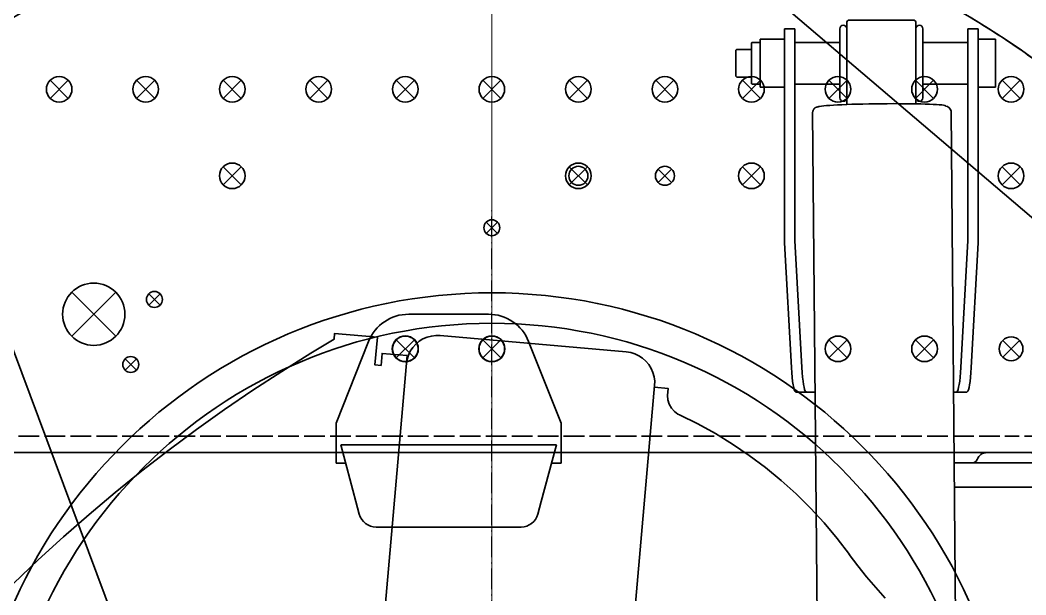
# Model space of a CAD drawing. Header units: millimetres. Extents: x 120 to 10915, y 515 to 8014.
# Drawn here: x 6627 to 7209, y 4818 to 5150 of the extents above; entities that cross this region are included whole.
import ezdxf

# ---------------------------------------------------------------- set-up
doc = ezdxf.new("R2010")
doc.units = ezdxf.units.MM
doc.linetypes.add('DASHDOT', pattern=[18.5, 12, -3, 0.5, -3])
doc.linetypes.add('DASHED', pattern=[15, 12, -3])
doc.layers.get('0').update_dxf_attribs({"lineweight": 13})
for name, color, linetype, lineweight in [('201_Dimensions', 7, 'Continuous', 13), ('202_Information', 7, 'Continuous', 13), ('203_Chassis_left_side_view', 7, 'Continuous', 13), ('211_Frame_holes_left_side_view', 7, 'Continuous', 13), ('212_Frame_holes_right_side_view', 7, 'Continuous', 13), ('213_BWA_holes_left_side_view', 7, 'Continuous', 13), ('214_BWA_holes_right_side_view', 7, 'Continuous', 13)]:
    doc.layers.add(name, color=color, linetype=linetype, lineweight=lineweight)

# ---------------------------------------------------------------- blocks, each defined once
blk = doc.blocks.new('2881755')
at = {"layer": '203_Chassis_left_side_view', "color": 3, "lineweight": 35}
for points in [[(6805.541016, 536.438538), (6851.006836, 1056.111938), (6836.562012, 1057.37561), (6835.955566, 1050.442383), (6832.467285, 1050.730225), (6833.867676, 1066.73877), (6809.161621, 1068.897095), (6808.865234, 1065.509888), (6795.457031, 1057.459717), (6778.605957, 1046.930542), (6761.97998, 1036.074463), (6745.584961, 1024.895752), (6729.427734, 1013.399109), (6713.515625, 1001.58905), (6697.854492, 989.470398), (6682.450684, 977.048096), (6667.310547, 964.327087), (6652.439941, 951.312622), (6637.845215, 938.009888), (6623.532227, 924.424316)], [(6949.414062, 528.698914), (6994.038574, 1038.75061), (6994.079102, 1041.318481), (6993.753906, 1043.865967), (6993.069824, 1046.341309), (6992.040039, 1048.694092), (6990.686035, 1050.876343), (6989.035156, 1052.84375), (6987.121094, 1054.556152), (6984.98291, 1055.97876), (6982.664062, 1057.08252), (6980.211914, 1057.845093), (6977.675781, 1058.250854), (6870.151855, 1067.657959), (6867.584473, 1067.708252), (6865.035645, 1067.3927), (6862.558105, 1066.717529), (6860.20166, 1065.696655), (6858.01416, 1064.35083), (6856.041016, 1062.707397), (6854.321289, 1060.799927), (6852.891113, 1058.667114), (6851.778809, 1056.352417), (6851.006836, 1053.902954), (6850.591797, 1051.368652)], [(6993.950195, 1037.744019), (7001.919434, 1037.046875), (7001.574219, 1033.10376), (7001.733398, 1030.513062), (7002.475586, 1027.953491), (7003.743652, 1025.620483), (7005.440918, 1023.6922), (7007.438477, 1022.315674), (7008.502441, 1021.86908), (7018.95459, 1016.684326), (7029.160156, 1011.028687), (7039.097168, 1004.91394), (7048.745117, 998.352783), (7058.084473, 991.358765), (7067.095215, 983.946533), (7075.758789, 976.131348), (7084.057129, 967.929565), (7091.973633, 959.358215), (7099.490723, 950.434998), (7106.59375, 941.178589), (7106.509277, 941.116455), (7111.420898, 934.619995), (7116.507812, 928.259949), (7121.766113, 922.041016), (7127.191895, 915.967896)]]:
    blk.add_lwpolyline(points, dxfattribs=at)
blk = doc.blocks.new('2881633')
at = {"layer": '203_Chassis_left_side_view', "color": 2, "linetype": 'DASHDOT', "lineweight": 25}
blk.add_line((6900, 440), (6900, 1140), dxfattribs=at)
at = {"layer": '203_Chassis_left_side_view', "color": 3, "lineweight": 35}
for radius in [302.37, 284.75]:
    blk.add_circle((6900, 790), radius, dxfattribs=at)
for start, end in [(291.95017, 248.04983), (161.35506, 248.04983), (291.95017, 18.64494)]:
    blk.add_arc((6900, 790), 538, start, end, dxfattribs=at)
at = {"layer": '203_Chassis_left_side_view', "color": 3, "linetype": 'DASHED', "lineweight": 35}
blk.add_arc((6900, 790), 538, 18.64494, 161.35506, dxfattribs=at)
blk = doc.blocks.new('3324728')
at = {"layer": '203_Chassis_left_side_view', "color": 3, "lineweight": 35}
for p, q in [((7106.55, 1249.99), (7143.55, 1249.99)), ((7069.05, 1245), (7075.05, 1245)), ((7069.05, 1216.1), (7069.05, 1245)), ((7075.05, 1216.1), (7075.05, 1245)), ((7101.05, 1205.07), (7101.05, 1245)), ((7105.05, 1201.58), (7105.05, 1248.49)), ((7145.05, 1201.58), (7145.05, 1248.49)), ((7149.05, 1205.07), (7149.05, 1245)), ((7175.05, 1245), (7181.05, 1245)), ((7175.05, 1216.1), (7175.05, 1245)), ((7181.05, 1216.1), (7181.05, 1245)), ((7054.95, 1235.43), (7054.95, 1238.89)), ((7054.95, 1238.89), (7069.05, 1238.89)), ((7181.05, 1238.89), (7191.05, 1238.89)), ((7191.05, 1231.96), (7191.05, 1238.89)), ((7041.05, 1232.54), (7041.55, 1233.04)), ((7041.05, 1217.54), (7041.05, 1232.54)), ((7041.55, 1233.04), (7049.95, 1233.04)), ((7049.95, 1213.54), (7049.95, 1236.54)), ((7050.45, 1237.04), (7054.95, 1237.04)), ((7054.95, 1231.96), (7054.95, 1235.43)), ((7054.95, 1231.96), (7054.95, 1235.43)), ((7075.05, 1237.01), (7101.05, 1237.01)), ((7149.05, 1237.01), (7175.05, 1237.01)), ((7054.95, 1225.04), (7054.95, 1231.96)), ((7191.05, 1218.11), (7191.05, 1231.96)), ((7054.95, 1218.11), (7054.95, 1225.04)), ((7054.95, 1218.11), (7054.95, 1225.04)), ((7041.05, 1217.54), (7041.55, 1217.04)), ((7041.55, 1217.04), (7049.95, 1217.04)), ((7054.95, 1214.64), (7054.95, 1218.11)), ((7054.95, 1211.18), (7054.95, 1214.64)), ((7054.95, 1213.04), (7054.95, 1214.64)), ((7069.05, 1124.09), (7069.05, 1216.1)), ((7075.05, 1124.09), (7075.05, 1216.1)), ((7175.05, 1124.09), (7175.05, 1216.1)), ((7181.05, 1124.09), (7181.05, 1216.1)), ((7191.05, 1211.18), (7191.05, 1218.11)), ((7050.45, 1213.04), (7054.95, 1213.04)), ((7054.95, 1211.18), (7069.05, 1211.18)), ((7075.05, 1213.06), (7101.05, 1213.06)), ((7149.05, 1213.06), (7175.05, 1213.06)), ((7181.05, 1211.18), (7191.05, 1211.18)), ((7165.3, 1197.29), (7168.42, 845.76)), ((7085.3, 1196.71), (7088.42, 845.06)), ((7075.09, 1122.7), (7079.13, 1049.12)), ((7170.97, 1049.12), (7175.01, 1122.7)), ((7069.13, 1121.31), (7073.1, 1049.12)), ((7177.01, 1049.12), (7180.98, 1121.31)), ((7075.72, 1035.04), (7082.04, 1035.04)), ((7082.04, 1035.04), (7086.74, 1035.04)), ((7166.74, 1035.04), (7168.07, 1035.04)), ((7168.07, 1035.04), (7174.39, 1035.04))]:
    blk.add_line(p, q, dxfattribs=at)
for centre, radius, start, end in [((7050.45, 1236.54), 0.5, 89.99944, 180.00056), ((7050.45, 1213.54), 0.5, 179.99944, 270.00056), ((7078.19, 1208.38), 3.14, 171.07783, 180.25905), ((7171.91, 1208.38), 3.14, 359.74095, 8.92216), ((7161.64, 1196.7), 3.7, 9.14585, 80.39806), ((7075.69, 1035.6), 0.56, 250.04769, 273.06198), ((7174.42, 1035.6), 0.56, 266.93802, 289.95231)]:
    blk.add_arc(centre, radius, start, end, dxfattribs=at)
for centre, major_axis, ratio, start_param, end_param in [((7106.55, 1248.49), (-1.5, 0), 0.998149, 4.712389, 6.283185), ((7143.55, 1248.49), (-1.5, 0), 0.998149, 3.141593, 4.712389), ((7103.05, 1245), (-2, 0), 0.998149, 4.703414, 6.283185), ((7103.09, 1245), (-2, 0), 0.998149, 3.331346, 4.721364), ((7147.02, 1245), (-2, 0), 0.998149, 4.703414, 6.093432), ((7147.05, 1245), (-2, 0), 0.998149, 3.141593, 4.721364), ((7081.05, 1239.6), (-6, 0), 0.221192, 0, 0.112728), ((7169.05, 1239.6), (6, 0), 0.221192, 6.170458, 6.283185), ((7103.05, 1205.07), (-2, 0), 0.998149, 0, 1.579771), ((7103.09, 1205.07), (-2, 0), 0.998149, 1.561822, 2.951839), ((7147.02, 1205.07), (-2, 0), 0.998149, 0.189753, 1.579771), ((7147.05, 1205.07), (-2, 0), 0.998149, 1.561822, 3.141593), ((7125.27, 1200.06), (37, 0.33), 0.043447, 6.258851, 9.277754), ((7106.55, 1201.58), (-1.5, 0), 0.998149, 0, 0.244548), ((7081.05, 1181.34), (0, 12.36), 0.485423, 1.570796, 1.683524), ((7169.05, 1181.34), (0, 12.36), 0.485423, 4.599661, 4.712389), ((7081.05, 1124.09), (0, -24.72), 0.485423, 4.712389, 4.825117), ((7081.05, 1124.09), (0, 12.36), 0.485423, 1.570796, 1.683524), ((7169.05, 1124.09), (0, 12.36), 0.485423, 4.599661, 4.712389), ((7169.05, 1124.09), (0, -24.72), 0.485423, 1.458069, 1.570796), ((7075.64, 1060.04), (0, -25), 0.113208, 5.164308, 6.230988), ((7081.68, 1060.04), (0, -25), 0.113208, 5.164308, 6.203932), ((7168.43, 1060.04), (0, -25), 0.113208, 0.079254, 1.118878), ((7174.46, 1060.04), (0, -25), 0.113208, 0.052197, 1.118878)]:
    blk.add_ellipse(centre, major_axis=major_axis, ratio=ratio, start_param=start_param, end_param=end_param, dxfattribs=at)
for points in [[(7085.3, 1196.71), (7085.69, 1198.21), (7086.24, 1198.76)], [(7086.24, 1198.76), (7086.78, 1199.32), (7086.98, 1199.44)], [(7086.98, 1199.44), (7087.17, 1199.56), (7088.67, 1199.96)], [(7082.04, 1035.04), (7081.58, 1035.03), (7081.46, 1035.11)], [(7168.07, 1035.04), (7168.53, 1035.03), (7168.65, 1035.11)]]:
    blk.add_open_spline(points, degree=2, dxfattribs=at)
blk = doc.blocks.new('2625442')
at = {"layer": '203_Chassis_left_side_view', "color": 3, "lineweight": 35}
for p, q in [((7250.05, 1075.04), (7292.24, 1075.04)), ((7292.24, 1075.04), (7295.49, 1075.04)), ((7295.49, 1075.04), (7304.61, 1075.04)), ((7304.61, 1075.04), (7307.86, 1075.04)), ((7307.86, 1075.04), (7350.05, 1075.04)), ((7235.05, 1016.04), (7235.05, 1060.04)), ((7365.05, 1016.04), (7365.05, 1060.04)), ((7235.05, 1013.13), (7235.05, 1016.04)), ((7235.05, 1012.51), (7235.05, 1009.51)), ((7365.05, 1013.13), (7365.05, 1016.04)), ((7365.05, 1012.51), (7365.05, 1009.51)), ((7235.05, 1001.88), (7235.05, 1009.51)), ((7236.49, 1008.04), (7236.94, 1008.04)), ((7236.94, 1008.04), (7248.43, 1008.04)), ((7248.43, 1008.04), (7253.87, 1008.04)), ((7253.87, 1008.04), (7346.24, 1008.04)), ((7346.24, 1008.04), (7351.67, 1008.04)), ((7351.67, 1008.04), (7363.16, 1008.04)), ((7363.16, 1008.04), (7363.61, 1008.04)), ((7365.05, 1009.51), (7365.05, 1001.88)), ((7186.51, 1000.04), (7210.7, 1000.04)), ((7226.41, 1000.04), (7256.68, 1000.04)), ((7256.68, 1000.04), (7258.6, 1000.04)), ((7258.6, 1000.04), (7341.51, 1000.04)), ((7341.51, 1000.04), (7343.42, 1000.04)), ((7343.42, 1000.04), (7373.7, 1000.04)), ((7389.41, 1000.04), (7413.59, 1000.04)), ((7167.1, 994.04), (7300.05, 994.04)), ((7177.58, 994.04), (7178.77, 994.28)), ((7178.77, 994.28), (7179.76, 994.99)), ((7179.76, 994.99), (7180.4, 996.04)), ((7218.11, 996.02), (7218.76, 994.95)), ((7218.76, 994.95), (7219.74, 994.27)), ((7219.24, 994.62), (7219.76, 994.99)), ((7219.74, 994.27), (7220.91, 994.04)), ((7219.76, 994.99), (7220.4, 996.04)), ((7300.05, 994.04), (7434.96, 994.04)), ((7379.19, 994.04), (7380.36, 994.27)), ((7379.71, 996.04), (7380.34, 994.99)), ((7380.34, 994.99), (7380.87, 994.62)), ((7380.36, 994.27), (7381.34, 994.95)), ((7381.34, 994.95), (7382, 996.02)), ((7381.34, 994.95), (7381.98, 995.98)), ((7382, 996.02), (7382.09, 996.25)), ((7419.71, 996.04), (7420.34, 994.99)), ((7420.34, 994.99), (7421.34, 994.28)), ((7421.34, 994.28), (7422.52, 994.04)), ((7434.96, 994.04), (7434.96, 994.04)), ((7442.59, 988.51), (7443.05, 986.04)), ((7167.23, 980), (7300.05, 980)), ((7300.05, 980), (7440.3, 980)), ((7440.3, 980), (7440.3, 980)), ((7440.3, 980), (7443.17, 979.69)), ((7464.01, 960.9), (7464.79, 956.74)), ((7464.79, 956.74), (7464.91, 956.75)), ((7464.1, 679.19), (7465, 683.35)), ((7162.56, 660.04), (7300.05, 660.04)), ((7183.01, 602.73), (7187.15, 660.04)), ((7300.05, 660.04), (7439.02, 660.04)), ((7410.39, 585.95), (7415.75, 660.04)), ((7439.02, 660.03), (7439.02, 660.04)), ((7182.98, 602.4), (7410.39, 585.95)), ((7279.97, 555.18), (7280.99, 569.24)), ((7307.61, 553.18), (7308.63, 567.24)), ((7279.97, 555.18), (7283.43, 554.93)), ((7281.5, 550.56), (7281.82, 555.05)), ((7283.43, 554.93), (7286.88, 554.68)), ((7283.43, 554.93), (7286.88, 554.68)), ((7286.88, 554.68), (7293.79, 554.18)), ((7293.79, 554.18), (7300.7, 553.68)), ((7293.79, 554.18), (7300.7, 553.68)), ((7300.7, 553.68), (7304.16, 553.43)), ((7304.16, 553.43), (7307.61, 553.18)), ((7304.16, 553.43), (7305.76, 553.32)), ((7305.44, 548.83), (7305.76, 553.32)), ((7281.96, 550.02), (7304.9, 548.36)), ((7285.24, 546.88), (7285.45, 549.77)), ((7285.24, 546.88), (7287.11, 544.74)), ((7301.2, 545.72), (7301.41, 548.62)), ((7287.11, 544.74), (7293.08, 544.31)), ((7293.08, 544.31), (7299.04, 543.88)), ((7299.04, 543.88), (7301.2, 545.72))]:
    blk.add_line(p, q, dxfattribs=at)
for centre in [(7250.05, 1060.04), (7350.05, 1060.04)]:
    blk.add_circle(centre, 6.5, dxfattribs=at)
for centre, radius, start, end in [((7250.05, 1060.04), 15, 90, 180), ((7350.05, 1060.04), 15, 0, 90), ((7186.05, 994.03), 6, 89.72972, 160.52238), ((7226.05, 994.03), 6, 89.85737, 160.52238), ((7374.05, 994.03), 6, 19.47762, 90.14263), ((7414.05, 994.03), 6, 19.47762, 90.27027), ((7434.98, 986.04), 8, 17.99081, 90.17229), ((7435.05, 986.04), 8, 311.01715, 360), ((7438.94, 954.05), 25.99, 15.27893, 80.64213), ((6152.3, 819.63), 1319.75, 354.07277, 5.96344), ((7439.02, 686.02), 25.99, 269.98399, 344.75237), ((7282, 550.52), 0.5, 175.86184, 265.86296), ((7304.94, 548.86), 0.5, 265.86184, 355.86296)]:
    blk.add_arc(centre, radius, start, end, dxfattribs=at)
for points, degree in [([(7235.05, 1012.51), (7235.05, 1012.63), (7235.05, 1012.76), (7235.05, 1012.88), (7235.05, 1013.01), (7235.05, 1013.13)], 5), ([(7365.05, 1012.51), (7365.05, 1012.63), (7365.05, 1012.76), (7365.05, 1012.88), (7365.05, 1013.01), (7365.05, 1013.13)], 5), ([(7236.49, 1008.04), (7236.12, 1008.04), (7235.8, 1008.17), (7235.55, 1008.47), (7235.38, 1008.91), (7235.26, 1009.5)], 5), ([(7363.61, 1008.04), (7363.99, 1008.04), (7364.31, 1008.17), (7364.56, 1008.47), (7364.73, 1008.91), (7364.85, 1009.5)], 5), ([(7210.7, 1000.04), (7211.5, 1000.01), (7211.91, 999.97)], 2), ([(7211.91, 999.97), (7212.32, 999.93), (7212.73, 999.86)], 2), ([(7212.73, 999.86), (7213.15, 999.79), (7213.57, 999.68)], 2), ([(7213.57, 999.68), (7214, 999.57), (7214.44, 999.4)], 2), ([(7235.05, 1001.88), (7235.05, 1000.95), (7235.26, 1000.32), (7235.75, 1000.04), (7236.49, 1000.04)], 4), ([(7365.05, 1001.88), (7365.05, 1000.95), (7364.85, 1000.32), (7364.35, 1000.04), (7363.61, 1000.04)], 4), ([(7385.66, 999.4), (7386.11, 999.57), (7386.53, 999.68)], 2), ([(7386.53, 999.68), (7386.96, 999.79), (7387.37, 999.86)], 2), ([(7387.37, 999.86), (7387.79, 999.93), (7388.19, 999.97)], 2), ([(7388.19, 999.97), (7388.6, 1000.01), (7389.41, 1000.04)], 2), ([(7214.44, 999.4), (7214.89, 999.23), (7215.25, 999.02)], 2), ([(7215.25, 999.02), (7215.62, 998.82), (7215.81, 998.69)], 2), ([(7215.81, 998.69), (7216, 998.55), (7216.39, 998.24)], 2), ([(7216.39, 998.24), (7216.78, 997.93), (7217.05, 997.65)], 2), ([(7217.05, 997.65), (7217.33, 997.36), (7217.51, 997.1)], 2), ([(7217.51, 997.1), (7217.7, 996.85), (7217.86, 996.55)], 2), ([(7217.86, 996.55), (7218.01, 996.25), (7218.11, 996.02)], 2), ([(7381.98, 995.98), (7382.09, 996.25), (7382.25, 996.55)], 2), ([(7382.25, 996.55), (7382.41, 996.85), (7382.6, 997.1)], 2), ([(7382.6, 997.1), (7382.78, 997.36), (7383.05, 997.65)], 2), ([(7383.05, 997.65), (7383.32, 997.93), (7383.72, 998.24)], 2), ([(7383.72, 998.24), (7384.11, 998.55), (7384.3, 998.69)], 2), ([(7384.3, 998.69), (7384.49, 998.82), (7384.85, 999.02)], 2), ([(7384.85, 999.02), (7385.22, 999.23), (7385.66, 999.4)], 2)]:
    blk.add_open_spline(points, degree=degree, dxfattribs=at)
blk = doc.blocks.new('2625421')
at = {"layer": '203_Chassis_left_side_view', "color": 3, "lineweight": 35}
for p, q in [((6851.975815, 1080), (6875, 1080)), ((6875, 1080), (6898.024185, 1080)), ((6810, 1017), (6828.738547, 1064.221138)), ((6940, 1017), (6921.261453, 1064.221138)), ((6810, 1017), (6810, 994)), ((6940, 1017), (6940, 994)), ((6812.681113, 1004.518803), (6937.318887, 1004.518803)), ((6812.681113, 1004.518803), (6821.441253, 971.826676)), ((6937.318887, 1004.518803), (6928.558747, 971.826676)), ((6810, 994), (6815.499718, 994)), ((6934.500282, 994), (6940, 994)), ((6823.427821, 964.412971), (6821.441253, 971.826676)), ((6926.572179, 964.412971), (6928.558747, 971.826676)), ((6833.087079, 957.001229), (6875, 957.001229)), ((6875, 957.001229), (6916.912921, 957.001229))]:
    blk.add_line(p, q, dxfattribs=at)
for centre in [(6850, 1060), (6900, 1060)]:
    blk.add_circle(centre, 7.5, dxfattribs=at)
for centre, radius, start, end in [((6851.975815, 1055), 25, 90, 158.355565), ((6898.024185, 1055), 25, 21.644435, 90), ((6833.087079, 967.001253), 10.000024, 195.00051, 270), ((6916.912921, 967.001253), 10.000024, 270, 344.99949)]:
    blk.add_arc(centre, radius, start, end, dxfattribs=at)
blk = doc.blocks.new('2838266')
at = {"layer": '203_Chassis_left_side_view', "color": 4, "linetype": 'DASHED', "lineweight": 35}
blk.add_line((8824.749756, 1009.5), (7200, 1009.5), dxfattribs=at)
blk = doc.blocks.new('BLOCK52')
at = {"layer": '201_Dimensions', "color": 2, "lineweight": 18}
blk.add_line((6900, 790), (6900, 1682), dxfattribs=at)
blk = doc.blocks.new('PREL')
at = {"layer": '202_Information', "color": 1, "lineweight": 35}
for p, q in [((6712.63629, 3291.856228), (7243.151993, 2839.304475)), ((6493.218691, 3138.218371), (6737.031178, 2484.914865))]:
    blk.add_line(p, q, dxfattribs=at)

msp = doc.modelspace()

# ---------------------------------------------------------------- linework, layer by layer
at = {"layer": '203_Chassis_left_side_view', "color": 4, "linetype": 'DASHED', "lineweight": 35}
msp.add_line((3251.491565, 4909.5), (7200, 4909.5), dxfattribs=at)
at = {"layer": '203_Chassis_left_side_view', "color": 3, "lineweight": 35}
msp.add_line((10210, 4900), (4055, 4900), dxfattribs=at)
at = {"layer": '211_Frame_holes_left_side_view', "color": 3, "lineweight": 35}
for p, q in [((6655.23259, 5115.23259), (6644.76741, 5104.76741)), ((6655.23259, 5104.76741), (6644.76741, 5115.23259)), ((6705.23259, 5115.23259), (6694.76741, 5104.76741)), ((6705.23259, 5104.76741), (6694.76741, 5115.23259)), ((6755.23259, 5115.23259), (6744.76741, 5104.76741)), ((6755.23259, 5104.76741), (6744.76741, 5115.23259)), ((6805.23259, 5115.23259), (6794.76741, 5104.76741)), ((6805.23259, 5104.76741), (6794.76741, 5115.23259)), ((6855.23259, 5115.23259), (6844.76741, 5104.76741)), ((6855.23259, 5104.76741), (6844.76741, 5115.23259)), ((6905.23259, 5115.23259), (6894.76741, 5104.76741)), ((6905.23259, 5104.76741), (6894.76741, 5115.23259)), ((6955.23259, 5115.23259), (6944.76741, 5104.76741)), ((6955.23259, 5104.76741), (6944.76741, 5115.23259)), ((7005.23259, 5115.23259), (6994.76741, 5104.76741)), ((7005.23259, 5104.76741), (6994.76741, 5115.23259)), ((7055.23259, 5115.23259), (7044.76741, 5104.76741)), ((7055.23259, 5104.76741), (7044.76741, 5115.23259)), ((7105.23259, 5115.23259), (7094.76741, 5104.76741)), ((7105.23259, 5104.76741), (7094.76741, 5115.23259)), ((7105.23259, 5115.23259), (7094.76741, 5104.76741)), ((7105.23259, 5104.76741), (7094.76741, 5115.23259)), ((7155.23259, 5115.23259), (7144.76741, 5104.76741)), ((7155.23259, 5104.76741), (7144.76741, 5115.23259)), ((7155.23259, 5115.23259), (7144.76741, 5104.76741)), ((7155.23259, 5104.76741), (7144.76741, 5115.23259)), ((7205.23259, 5115.23259), (7194.76741, 5104.76741)), ((7205.23259, 5104.76741), (7194.76741, 5115.23259)), ((6953.889087, 5063.889087), (6946.110913, 5056.110913)), ((6953.889087, 5056.110913), (6946.110913, 5063.889087)), ((7003.889087, 5063.889087), (6996.110913, 5056.110913)), ((7003.889087, 5056.110913), (6996.110913, 5063.889087)), ((6903.252691, 5033.252691), (6896.747309, 5026.747309)), ((6903.252691, 5026.747309), (6896.747309, 5033.252691)), ((6682.727859, 4992.727964), (6657.272015, 4967.27212)), ((6682.727859, 4967.27212), (6657.272015, 4992.727964)), ((6708.283795, 4991.786042), (6701.778413, 4985.28066)), ((6708.283795, 4985.28066), (6701.778413, 4991.786042)), ((6855.23259, 4965.23259), (6844.76741, 4954.76741)), ((6855.23259, 4954.76741), (6844.76741, 4965.23259)), ((6905.23259, 4965.23259), (6894.76741, 4954.76741)), ((6905.23259, 4954.76741), (6894.76741, 4965.23259)), ((7105.23259, 4965.23259), (7094.76741, 4954.76741)), ((7105.23259, 4954.76741), (7094.76741, 4965.23259)), ((7155.23259, 4965.23259), (7144.76741, 4954.76741)), ((7155.23259, 4954.76741), (7144.76741, 4965.23259)), ((7204.843681, 4964.843681), (7195.156319, 4955.156319)), ((7204.843681, 4955.156319), (7195.156319, 4964.843681)), ((6694.603055, 4954.198313), (6688.097673, 4947.692931)), ((6694.603055, 4947.692931), (6688.097673, 4954.198313))]:
    msp.add_line(p, q, dxfattribs=at)
for centre, radius in [((6650, 5110), 7.4), ((6700, 5110), 7.4), ((6750, 5110), 7.4), ((6800, 5110), 7.4), ((6850, 5110), 7.4), ((6900, 5110), 7.4), ((6950, 5110), 7.4), ((7000, 5110), 7.4), ((7050, 5110), 7.4), ((7100, 5110), 7.4), ((7100, 5110), 7.4), ((7150, 5110), 7.4), ((7150, 5110), 7.4), ((7200, 5110), 7.4), ((6950, 5060), 5.5), ((7000, 5060), 5.5), ((6900, 5030), 4.6), ((6669.999937, 4980.000042), 18), ((6705.031104, 4988.533351), 4.6), ((6850, 4960), 7.4), ((6900, 4960), 7.4), ((7100, 4960), 7.4), ((7150, 4960), 7.4), ((7200, 4960), 6.85), ((6691.350364, 4950.945622), 4.6)]:
    msp.add_circle(centre, radius, dxfattribs=at)
at = {"layer": '212_Frame_holes_right_side_view', "color": 3, "lineweight": 35}
for p, q in [((6655.23259, 5115.23259), (6644.76741, 5104.76741)), ((6655.23259, 5104.76741), (6644.76741, 5115.23259)), ((6705.23259, 5115.23259), (6694.76741, 5104.76741)), ((6705.23259, 5104.76741), (6694.76741, 5115.23259)), ((6755.23259, 5115.23259), (6744.76741, 5104.76741)), ((6755.23259, 5104.76741), (6744.76741, 5115.23259)), ((6805.23259, 5115.23259), (6794.76741, 5104.76741)), ((6805.23259, 5104.76741), (6794.76741, 5115.23259)), ((6855.23259, 5115.23259), (6844.76741, 5104.76741)), ((6855.23259, 5104.76741), (6844.76741, 5115.23259)), ((6905.23259, 5115.23259), (6894.76741, 5104.76741)), ((6905.23259, 5104.76741), (6894.76741, 5115.23259)), ((6955.23259, 5115.23259), (6944.76741, 5104.76741)), ((6955.23259, 5104.76741), (6944.76741, 5115.23259)), ((7005.23259, 5115.23259), (6994.76741, 5104.76741)), ((7005.23259, 5104.76741), (6994.76741, 5115.23259)), ((7055.23259, 5115.23259), (7044.76741, 5104.76741)), ((7055.23259, 5104.76741), (7044.76741, 5115.23259)), ((7105.23259, 5115.23259), (7094.76741, 5104.76741)), ((7105.23259, 5104.76741), (7094.76741, 5115.23259)), ((7105.23259, 5115.23259), (7094.76741, 5104.76741)), ((7105.23259, 5104.76741), (7094.76741, 5115.23259)), ((7155.23259, 5115.23259), (7144.76741, 5104.76741)), ((7155.23259, 5104.76741), (7144.76741, 5115.23259)), ((7155.23259, 5115.23259), (7144.76741, 5104.76741)), ((7155.23259, 5104.76741), (7144.76741, 5115.23259)), ((7205.23259, 5115.23259), (7194.76741, 5104.76741)), ((7205.23259, 5104.76741), (7194.76741, 5115.23259)), ((6755.23259, 5065.23259), (6744.76741, 5054.76741)), ((6755.23259, 5054.76741), (6744.76741, 5065.23259)), ((6955.23259, 5065.23259), (6944.76741, 5054.76741)), ((6955.23259, 5054.76741), (6944.76741, 5065.23259)), ((7055.23259, 5065.23259), (7044.76741, 5054.76741)), ((7055.23259, 5054.76741), (7044.76741, 5065.23259)), ((7205.23259, 5065.23259), (7194.76741, 5054.76741)), ((7205.23259, 5054.76741), (7194.76741, 5065.23259)), ((6903.252691, 5033.252691), (6896.747309, 5026.747309)), ((6903.252691, 5026.747309), (6896.747309, 5033.252691)), ((6855.23259, 4965.23259), (6844.76741, 4954.76741)), ((6855.23259, 4954.76741), (6844.76741, 4965.23259)), ((6905.23259, 4965.23259), (6894.76741, 4954.76741)), ((6905.23259, 4954.76741), (6894.76741, 4965.23259)), ((7105.23259, 4965.23259), (7094.76741, 4954.76741)), ((7105.23259, 4954.76741), (7094.76741, 4965.23259)), ((7155.23259, 4965.23259), (7144.76741, 4954.76741)), ((7155.23259, 4954.76741), (7144.76741, 4965.23259)), ((7204.843681, 4964.843681), (7195.156319, 4955.156319)), ((7204.843681, 4955.156319), (7195.156319, 4964.843681))]:
    msp.add_line(p, q, dxfattribs=at)
for centre, radius in [((6650, 5110), 7.4), ((6700, 5110), 7.4), ((6750, 5110), 7.4), ((6800, 5110), 7.4), ((6850, 5110), 7.4), ((6900, 5110), 7.4), ((6950, 5110), 7.4), ((7000, 5110), 7.4), ((7050, 5110), 7.4), ((7100, 5110), 7.4), ((7100, 5110), 7.4), ((7150, 5110), 7.4), ((7150, 5110), 7.4), ((7200, 5110), 7.4), ((6750, 5060), 7.4), ((6950, 5060), 7.4), ((7050, 5060), 7.4), ((7200, 5060), 7.4), ((6900, 5030), 4.6), ((6850, 4960), 7.4), ((6900, 4960), 7.4), ((7100, 4960), 7.4), ((7150, 4960), 7.4), ((7200, 4960), 6.85)]:
    msp.add_circle(centre, radius, dxfattribs=at)
at = {"layer": '213_BWA_holes_left_side_view', "color": 3, "lineweight": 35}
msp.add_circle((6650, 5110), 7.4, dxfattribs=at)
at = {"layer": '214_BWA_holes_right_side_view', "color": 3, "lineweight": 35}
msp.add_circle((6650, 5110), 7.4, dxfattribs=at)

# ---------------------------------------------------------------- block references
at = {"color": 7, "lineweight": 35}
for name, p in [('PREL', (0, 2170)), ('2881633', (0, 3900)), ('2838266', (0, 3900)), ('3324728', (0, 3900)), ('2625421', (0, 3900)), ('2625442', (0, 3900)), ('2881755', (0, 3900))]:
    msp.add_blockref(name, p, dxfattribs=at)
at = {"layer": '201_Dimensions', "lineweight": 0}
msp.add_blockref('BLOCK52', (0, 3900), dxfattribs=at)

doc.saveas('drawing.dxf')
